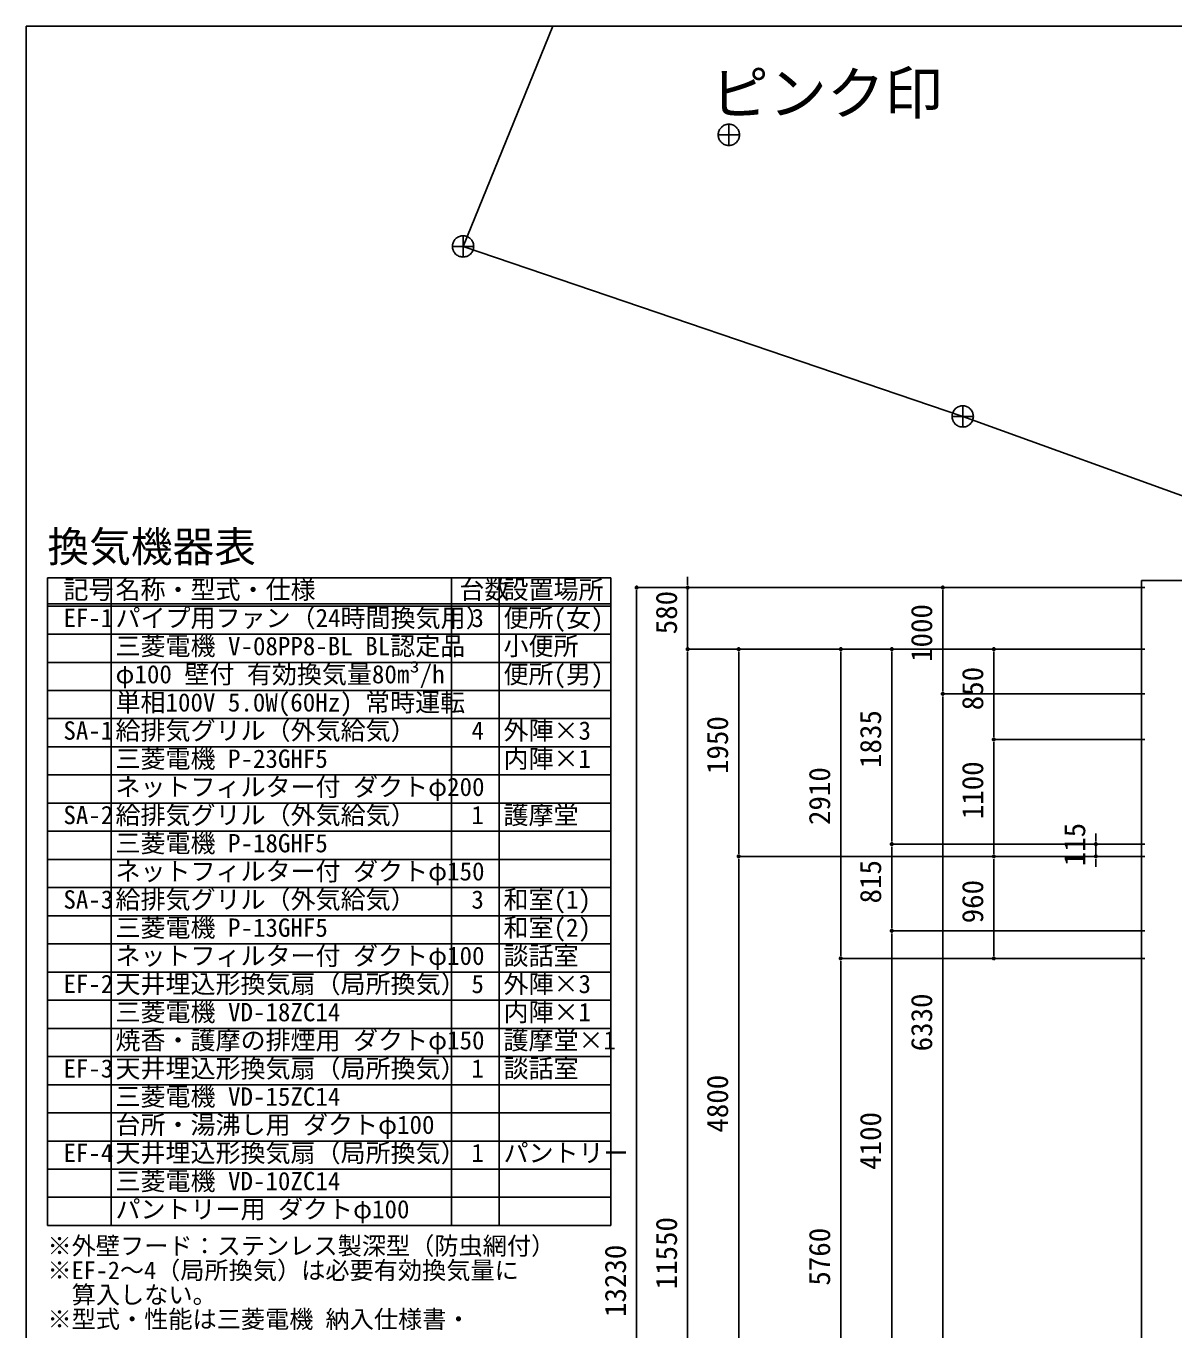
# Model space of a CAD drawing. Header units: millimetres. Extents: x -21029 to 20283, y -14043 to 14043.
# Drawn here: x -20201 to -9395, y 1763 to 14043 of the extents above; entities that cross this region are included whole.
import ezdxf

# ---------------------------------------------------------------- set-up
doc = ezdxf.new("R2010")
doc.units = ezdxf.units.MM
for name, color, linetype in [('0-9', 7, 'Continuous'), ('1-1', 7, 'Continuous'), ('1-6', 7, 'Continuous'), ('1-7', 7, 'Continuous'), ('1-A', 7, 'Continuous'), ('1-D', 7, 'Continuous'), ('2-6', 7, 'Continuous')]:
    doc.layers.add(name, color=color, linetype=linetype)
doc.styles.add('JP', font='msgothic.ttc')

msp = doc.modelspace()

# ---------------------------------------------------------------- linework, layer by layer
at = {"layer": '0-9', "color": 7}
for p, q in [((-14458, 8771), (-14458, 8746)), ((-14458, 8734), (-14458, 8709)), ((-13978, 8784), (-13978, 8809)), ((-13978, 8746), (-13978, 8771)), ((-11578, 8771), (-11578, 8746)), ((-11578, 8734), (-11578, 8709)), ((-13978, 8191), (-13978, 8166)), ((-13978, 8191), (-13978, 8166)), ((-13978, 8154), (-13978, 8129)), ((-13978, 8154), (-13978, 8129)), ((-13498, 8191), (-13498, 8166)), ((-13498, 8154), (-13498, 8129)), ((-12538, 8191), (-12538, 8166)), ((-12538, 8154), (-12538, 8129)), ((-12058, 8191), (-12058, 8166)), ((-12058, 8154), (-12058, 8129)), ((-11098, 8191), (-11098, 8166)), ((-11098, 8154), (-11098, 8129)), ((-11578, 7784), (-11578, 7809)), ((-11578, 7771), (-11578, 7746)), ((-11578, 7746), (-11578, 7771)), ((-11578, 7734), (-11578, 7709)), ((-11098, 7354), (-11098, 7379)), ((-11098, 7341), (-11098, 7316)), ((-11098, 7316), (-11098, 7341)), ((-11098, 7304), (-11098, 7279)), ((-12058, 6369), (-12058, 6394)), ((-10138, 6369), (-10138, 6394)), ((-13498, 6254), (-13498, 6279)), ((-12058, 6331), (-12058, 6356)), ((-12058, 6356), (-12058, 6331)), ((-12058, 6319), (-12058, 6294)), ((-11098, 6254), (-11098, 6279)), ((-10138, 6331), (-10138, 6356)), ((-13498, 6241), (-13498, 6216)), ((-13498, 6216), (-13498, 6241)), ((-13498, 6204), (-13498, 6179)), ((-11098, 6241), (-11098, 6216)), ((-11098, 6216), (-11098, 6241)), ((-11098, 6204), (-11098, 6179)), ((-10138, 6241), (-10138, 6216)), ((-10138, 6204), (-10138, 6179)), ((-12058, 5554), (-12058, 5579)), ((-12058, 5541), (-12058, 5516)), ((-12058, 5516), (-12058, 5541)), ((-12058, 5504), (-12058, 5479)), ((-12538, 5294), (-12538, 5319)), ((-12538, 5281), (-12538, 5256)), ((-12538, 5256), (-12538, 5281)), ((-11098, 5294), (-11098, 5319)), ((-11098, 5256), (-11098, 5281)), ((-12538, 5244), (-12538, 5219))]:
    msp.add_line(p, q, dxfattribs=at)
for points in [[(-14458, 8771), (-14459, 8771), (-14460, 8771), (-14461, 8771), (-14462, 8771), (-14463, 8770), (-14464, 8770), (-14465, 8769), (-14466, 8768), (-14467, 8768), (-14468, 8767), (-14468, 8766), (-14469, 8765), (-14469, 8764), (-14470, 8763), (-14470, 8762), (-14470, 8761), (-14470, 8760), (-14471, 8759), (-14470, 8758), (-14470, 8757), (-14470, 8756), (-14470, 8755), (-14469, 8754), (-14469, 8753), (-14468, 8752), (-14468, 8751), (-14467, 8750), (-14466, 8749), (-14465, 8749), (-14464, 8748), (-14463, 8748), (-14462, 8747), (-14461, 8747), (-14460, 8747), (-14459, 8746), (-14458, 8746), (-14457, 8746), (-14456, 8747), (-14455, 8747), (-14454, 8747), (-14453, 8748), (-14452, 8748), (-14451, 8749), (-14450, 8749), (-14449, 8750), (-14448, 8751), (-14448, 8752), (-14447, 8753), (-14447, 8754), (-14446, 8755), (-14446, 8756), (-14446, 8757), (-14446, 8758), (-14446, 8759), (-14446, 8760), (-14446, 8761), (-14446, 8762), (-14446, 8763), (-14447, 8764), (-14447, 8765), (-14448, 8766), (-14448, 8767), (-14449, 8768), (-14450, 8768), (-14451, 8769), (-14452, 8770), (-14453, 8770), (-14454, 8771), (-14455, 8771), (-14456, 8771), (-14457, 8771), (-14458, 8771)], [(-13978, 8746), (-13977, 8746), (-13976, 8747), (-13975, 8747), (-13974, 8747), (-13973, 8748), (-13972, 8748), (-13971, 8749), (-13970, 8749), (-13969, 8750), (-13968, 8751), (-13968, 8752), (-13967, 8753), (-13967, 8754), (-13966, 8755), (-13966, 8756), (-13966, 8757), (-13966, 8758), (-13966, 8759), (-13966, 8760), (-13966, 8761), (-13966, 8762), (-13966, 8763), (-13967, 8764), (-13967, 8765), (-13968, 8766), (-13968, 8767), (-13969, 8768), (-13970, 8768), (-13971, 8769), (-13972, 8770), (-13973, 8770), (-13974, 8771), (-13975, 8771), (-13976, 8771), (-13977, 8771), (-13978, 8771), (-13979, 8771), (-13980, 8771), (-13981, 8771), (-13982, 8771), (-13983, 8770), (-13984, 8770), (-13985, 8769), (-13986, 8768), (-13987, 8768), (-13988, 8767), (-13988, 8766), (-13989, 8765), (-13989, 8764), (-13990, 8763), (-13990, 8762), (-13990, 8761), (-13990, 8760), (-13991, 8759), (-13990, 8758), (-13990, 8757), (-13990, 8756), (-13990, 8755), (-13989, 8754), (-13989, 8753), (-13988, 8752), (-13988, 8751), (-13987, 8750), (-13986, 8749), (-13985, 8749), (-13984, 8748), (-13983, 8748), (-13982, 8747), (-13981, 8747), (-13980, 8747), (-13979, 8746), (-13978, 8746)], [(-11578, 8771), (-11579, 8771), (-11580, 8771), (-11581, 8771), (-11582, 8771), (-11583, 8770), (-11584, 8770), (-11585, 8769), (-11586, 8768), (-11587, 8768), (-11588, 8767), (-11588, 8766), (-11589, 8765), (-11589, 8764), (-11590, 8763), (-11590, 8762), (-11590, 8761), (-11590, 8760), (-11591, 8759), (-11590, 8758), (-11590, 8757), (-11590, 8756), (-11590, 8755), (-11589, 8754), (-11589, 8753), (-11588, 8752), (-11588, 8751), (-11587, 8750), (-11586, 8749), (-11585, 8749), (-11584, 8748), (-11583, 8748), (-11582, 8747), (-11581, 8747), (-11580, 8747), (-11579, 8746), (-11578, 8746), (-11577, 8746), (-11576, 8747), (-11575, 8747), (-11574, 8747), (-11573, 8748), (-11572, 8748), (-11571, 8749), (-11570, 8749), (-11569, 8750), (-11568, 8751), (-11568, 8752), (-11567, 8753), (-11567, 8754), (-11566, 8755), (-11566, 8756), (-11566, 8757), (-11566, 8758), (-11566, 8759), (-11566, 8760), (-11566, 8761), (-11566, 8762), (-11566, 8763), (-11567, 8764), (-11567, 8765), (-11568, 8766), (-11568, 8767), (-11569, 8768), (-11570, 8768), (-11571, 8769), (-11572, 8770), (-11573, 8770), (-11574, 8771), (-11575, 8771), (-11576, 8771), (-11577, 8771), (-11578, 8771)], [(-13978, 8191), (-13979, 8191), (-13980, 8191), (-13981, 8191), (-13982, 8191), (-13983, 8190), (-13984, 8190), (-13985, 8189), (-13986, 8188), (-13987, 8188), (-13988, 8187), (-13988, 8186), (-13989, 8185), (-13989, 8184), (-13990, 8183), (-13990, 8182), (-13990, 8181), (-13990, 8180), (-13991, 8179), (-13990, 8178), (-13990, 8177), (-13990, 8176), (-13990, 8175), (-13989, 8174), (-13989, 8173), (-13988, 8172), (-13988, 8171), (-13987, 8170), (-13986, 8169), (-13985, 8169), (-13984, 8168), (-13983, 8168), (-13982, 8167), (-13981, 8167), (-13980, 8167), (-13979, 8166), (-13978, 8166), (-13977, 8166), (-13976, 8167), (-13975, 8167), (-13974, 8167), (-13973, 8168), (-13972, 8168), (-13971, 8169), (-13970, 8169), (-13969, 8170), (-13968, 8171), (-13968, 8172), (-13967, 8173), (-13967, 8174), (-13966, 8175), (-13966, 8176), (-13966, 8177), (-13966, 8178), (-13966, 8179), (-13966, 8180), (-13966, 8181), (-13966, 8182), (-13966, 8183), (-13967, 8184), (-13967, 8185), (-13968, 8186), (-13968, 8187), (-13969, 8188), (-13970, 8188), (-13971, 8189), (-13972, 8190), (-13973, 8190), (-13974, 8191), (-13975, 8191), (-13976, 8191), (-13977, 8191), (-13978, 8191)], [(-13978, 8191), (-13979, 8191), (-13980, 8191), (-13981, 8191), (-13982, 8191), (-13983, 8190), (-13984, 8190), (-13985, 8189), (-13986, 8188), (-13987, 8188), (-13988, 8187), (-13988, 8186), (-13989, 8185), (-13989, 8184), (-13990, 8183), (-13990, 8182), (-13990, 8181), (-13990, 8180), (-13991, 8179), (-13990, 8178), (-13990, 8177), (-13990, 8176), (-13990, 8175), (-13989, 8174), (-13989, 8173), (-13988, 8172), (-13988, 8171), (-13987, 8170), (-13986, 8169), (-13985, 8169), (-13984, 8168), (-13983, 8168), (-13982, 8167), (-13981, 8167), (-13980, 8167), (-13979, 8166), (-13978, 8166), (-13977, 8166), (-13976, 8167), (-13975, 8167), (-13974, 8167), (-13973, 8168), (-13972, 8168), (-13971, 8169), (-13970, 8169), (-13969, 8170), (-13968, 8171), (-13968, 8172), (-13967, 8173), (-13967, 8174), (-13966, 8175), (-13966, 8176), (-13966, 8177), (-13966, 8178), (-13966, 8179), (-13966, 8180), (-13966, 8181), (-13966, 8182), (-13966, 8183), (-13967, 8184), (-13967, 8185), (-13968, 8186), (-13968, 8187), (-13969, 8188), (-13970, 8188), (-13971, 8189), (-13972, 8190), (-13973, 8190), (-13974, 8191), (-13975, 8191), (-13976, 8191), (-13977, 8191), (-13978, 8191)], [(-13498, 8191), (-13499, 8191), (-13500, 8191), (-13501, 8191), (-13502, 8191), (-13503, 8190), (-13504, 8190), (-13505, 8189), (-13506, 8188), (-13507, 8188), (-13508, 8187), (-13508, 8186), (-13509, 8185), (-13509, 8184), (-13510, 8183), (-13510, 8182), (-13510, 8181), (-13510, 8180), (-13511, 8179), (-13510, 8178), (-13510, 8177), (-13510, 8176), (-13510, 8175), (-13509, 8174), (-13509, 8173), (-13508, 8172), (-13508, 8171), (-13507, 8170), (-13506, 8169), (-13505, 8169), (-13504, 8168), (-13503, 8168), (-13502, 8167), (-13501, 8167), (-13500, 8167), (-13499, 8166), (-13498, 8166), (-13497, 8166), (-13496, 8167), (-13495, 8167), (-13494, 8167), (-13493, 8168), (-13492, 8168), (-13491, 8169), (-13490, 8169), (-13489, 8170), (-13488, 8171), (-13488, 8172), (-13487, 8173), (-13487, 8174), (-13486, 8175), (-13486, 8176), (-13486, 8177), (-13486, 8178), (-13486, 8179), (-13486, 8180), (-13486, 8181), (-13486, 8182), (-13486, 8183), (-13487, 8184), (-13487, 8185), (-13488, 8186), (-13488, 8187), (-13489, 8188), (-13490, 8188), (-13491, 8189), (-13492, 8190), (-13493, 8190), (-13494, 8191), (-13495, 8191), (-13496, 8191), (-13497, 8191), (-13498, 8191)], [(-12538, 8191), (-12539, 8191), (-12540, 8191), (-12541, 8191), (-12542, 8191), (-12543, 8190), (-12544, 8190), (-12545, 8189), (-12546, 8188), (-12547, 8188), (-12548, 8187), (-12548, 8186), (-12549, 8185), (-12549, 8184), (-12550, 8183), (-12550, 8182), (-12550, 8181), (-12550, 8180), (-12551, 8179), (-12550, 8178), (-12550, 8177), (-12550, 8176), (-12550, 8175), (-12549, 8174), (-12549, 8173), (-12548, 8172), (-12548, 8171), (-12547, 8170), (-12546, 8169), (-12545, 8169), (-12544, 8168), (-12543, 8168), (-12542, 8167), (-12541, 8167), (-12540, 8167), (-12539, 8166), (-12538, 8166), (-12537, 8166), (-12536, 8167), (-12535, 8167), (-12534, 8167), (-12533, 8168), (-12532, 8168), (-12531, 8169), (-12530, 8169), (-12529, 8170), (-12528, 8171), (-12528, 8172), (-12527, 8173), (-12527, 8174), (-12526, 8175), (-12526, 8176), (-12526, 8177), (-12526, 8178), (-12526, 8179), (-12526, 8180), (-12526, 8181), (-12526, 8182), (-12526, 8183), (-12527, 8184), (-12527, 8185), (-12528, 8186), (-12528, 8187), (-12529, 8188), (-12530, 8188), (-12531, 8189), (-12532, 8190), (-12533, 8190), (-12534, 8191), (-12535, 8191), (-12536, 8191), (-12537, 8191), (-12538, 8191)], [(-12058, 8191), (-12059, 8191), (-12060, 8191), (-12061, 8191), (-12062, 8191), (-12063, 8190), (-12064, 8190), (-12065, 8189), (-12066, 8188), (-12067, 8188), (-12068, 8187), (-12068, 8186), (-12069, 8185), (-12069, 8184), (-12070, 8183), (-12070, 8182), (-12070, 8181), (-12070, 8180), (-12071, 8179), (-12070, 8178), (-12070, 8177), (-12070, 8176), (-12070, 8175), (-12069, 8174), (-12069, 8173), (-12068, 8172), (-12068, 8171), (-12067, 8170), (-12066, 8169), (-12065, 8169), (-12064, 8168), (-12063, 8168), (-12062, 8167), (-12061, 8167), (-12060, 8167), (-12059, 8166), (-12058, 8166), (-12057, 8166), (-12056, 8167), (-12055, 8167), (-12054, 8167), (-12053, 8168), (-12052, 8168), (-12051, 8169), (-12050, 8169), (-12049, 8170), (-12048, 8171), (-12048, 8172), (-12047, 8173), (-12047, 8174), (-12046, 8175), (-12046, 8176), (-12046, 8177), (-12046, 8178), (-12046, 8179), (-12046, 8180), (-12046, 8181), (-12046, 8182), (-12046, 8183), (-12047, 8184), (-12047, 8185), (-12048, 8186), (-12048, 8187), (-12049, 8188), (-12050, 8188), (-12051, 8189), (-12052, 8190), (-12053, 8190), (-12054, 8191), (-12055, 8191), (-12056, 8191), (-12057, 8191), (-12058, 8191)], [(-11098, 8191), (-11099, 8191), (-11100, 8191), (-11101, 8191), (-11102, 8191), (-11103, 8190), (-11104, 8190), (-11105, 8189), (-11106, 8188), (-11107, 8188), (-11108, 8187), (-11108, 8186), (-11109, 8185), (-11109, 8184), (-11110, 8183), (-11110, 8182), (-11110, 8181), (-11110, 8180), (-11111, 8179), (-11110, 8178), (-11110, 8177), (-11110, 8176), (-11110, 8175), (-11109, 8174), (-11109, 8173), (-11108, 8172), (-11108, 8171), (-11107, 8170), (-11106, 8169), (-11105, 8169), (-11104, 8168), (-11103, 8168), (-11102, 8167), (-11101, 8167), (-11100, 8167), (-11099, 8166), (-11098, 8166), (-11097, 8166), (-11096, 8167), (-11095, 8167), (-11094, 8167), (-11093, 8168), (-11092, 8168), (-11091, 8169), (-11090, 8169), (-11089, 8170), (-11088, 8171), (-11088, 8172), (-11087, 8173), (-11087, 8174), (-11086, 8175), (-11086, 8176), (-11086, 8177), (-11086, 8178), (-11086, 8179), (-11086, 8180), (-11086, 8181), (-11086, 8182), (-11086, 8183), (-11087, 8184), (-11087, 8185), (-11088, 8186), (-11088, 8187), (-11089, 8188), (-11090, 8188), (-11091, 8189), (-11092, 8190), (-11093, 8190), (-11094, 8191), (-11095, 8191), (-11096, 8191), (-11097, 8191), (-11098, 8191)], [(-11578, 7771), (-11579, 7771), (-11580, 7771), (-11581, 7771), (-11582, 7771), (-11583, 7770), (-11584, 7770), (-11585, 7769), (-11586, 7768), (-11587, 7768), (-11588, 7767), (-11588, 7766), (-11589, 7765), (-11589, 7764), (-11590, 7763), (-11590, 7762), (-11590, 7761), (-11590, 7760), (-11591, 7759), (-11590, 7758), (-11590, 7757), (-11590, 7756), (-11590, 7755), (-11589, 7754), (-11589, 7753), (-11588, 7752), (-11588, 7751), (-11587, 7750), (-11586, 7749), (-11585, 7749), (-11584, 7748), (-11583, 7748), (-11582, 7747), (-11581, 7747), (-11580, 7747), (-11579, 7746), (-11578, 7746), (-11577, 7746), (-11576, 7747), (-11575, 7747), (-11574, 7747), (-11573, 7748), (-11572, 7748), (-11571, 7749), (-11570, 7749), (-11569, 7750), (-11568, 7751), (-11568, 7752), (-11567, 7753), (-11567, 7754), (-11566, 7755), (-11566, 7756), (-11566, 7757), (-11566, 7758), (-11566, 7759), (-11566, 7760), (-11566, 7761), (-11566, 7762), (-11566, 7763), (-11567, 7764), (-11567, 7765), (-11568, 7766), (-11568, 7767), (-11569, 7768), (-11570, 7768), (-11571, 7769), (-11572, 7770), (-11573, 7770), (-11574, 7771), (-11575, 7771), (-11576, 7771), (-11577, 7771), (-11578, 7771)], [(-11578, 7746), (-11577, 7746), (-11576, 7747), (-11575, 7747), (-11574, 7747), (-11573, 7748), (-11572, 7748), (-11571, 7749), (-11570, 7749), (-11569, 7750), (-11568, 7751), (-11568, 7752), (-11567, 7753), (-11567, 7754), (-11566, 7755), (-11566, 7756), (-11566, 7757), (-11566, 7758), (-11566, 7759), (-11566, 7760), (-11566, 7761), (-11566, 7762), (-11566, 7763), (-11567, 7764), (-11567, 7765), (-11568, 7766), (-11568, 7767), (-11569, 7768), (-11570, 7768), (-11571, 7769), (-11572, 7770), (-11573, 7770), (-11574, 7771), (-11575, 7771), (-11576, 7771), (-11577, 7771), (-11578, 7771), (-11579, 7771), (-11580, 7771), (-11581, 7771), (-11582, 7771), (-11583, 7770), (-11584, 7770), (-11585, 7769), (-11586, 7768), (-11587, 7768), (-11588, 7767), (-11588, 7766), (-11589, 7765), (-11589, 7764), (-11590, 7763), (-11590, 7762), (-11590, 7761), (-11590, 7760), (-11591, 7759), (-11590, 7758), (-11590, 7757), (-11590, 7756), (-11590, 7755), (-11589, 7754), (-11589, 7753), (-11588, 7752), (-11588, 7751), (-11587, 7750), (-11586, 7749), (-11585, 7749), (-11584, 7748), (-11583, 7748), (-11582, 7747), (-11581, 7747), (-11580, 7747), (-11579, 7746), (-11578, 7746)], [(-11098, 7341), (-11099, 7341), (-11100, 7341), (-11101, 7341), (-11102, 7341), (-11103, 7340), (-11104, 7340), (-11105, 7339), (-11106, 7338), (-11107, 7338), (-11108, 7337), (-11108, 7336), (-11109, 7335), (-11109, 7334), (-11110, 7333), (-11110, 7332), (-11110, 7331), (-11110, 7330), (-11111, 7329), (-11110, 7328), (-11110, 7327), (-11110, 7326), (-11110, 7325), (-11109, 7324), (-11109, 7323), (-11108, 7322), (-11108, 7321), (-11107, 7320), (-11106, 7319), (-11105, 7319), (-11104, 7318), (-11103, 7318), (-11102, 7317), (-11101, 7317), (-11100, 7317), (-11099, 7316), (-11098, 7316), (-11097, 7316), (-11096, 7317), (-11095, 7317), (-11094, 7317), (-11093, 7318), (-11092, 7318), (-11091, 7319), (-11090, 7319), (-11089, 7320), (-11088, 7321), (-11088, 7322), (-11087, 7323), (-11087, 7324), (-11086, 7325), (-11086, 7326), (-11086, 7327), (-11086, 7328), (-11086, 7329), (-11086, 7330), (-11086, 7331), (-11086, 7332), (-11086, 7333), (-11087, 7334), (-11087, 7335), (-11088, 7336), (-11088, 7337), (-11089, 7338), (-11090, 7338), (-11091, 7339), (-11092, 7340), (-11093, 7340), (-11094, 7341), (-11095, 7341), (-11096, 7341), (-11097, 7341), (-11098, 7341)], [(-11098, 7316), (-11097, 7316), (-11096, 7317), (-11095, 7317), (-11094, 7317), (-11093, 7318), (-11092, 7318), (-11091, 7319), (-11090, 7319), (-11089, 7320), (-11088, 7321), (-11088, 7322), (-11087, 7323), (-11087, 7324), (-11086, 7325), (-11086, 7326), (-11086, 7327), (-11086, 7328), (-11086, 7329), (-11086, 7330), (-11086, 7331), (-11086, 7332), (-11086, 7333), (-11087, 7334), (-11087, 7335), (-11088, 7336), (-11088, 7337), (-11089, 7338), (-11090, 7338), (-11091, 7339), (-11092, 7340), (-11093, 7340), (-11094, 7341), (-11095, 7341), (-11096, 7341), (-11097, 7341), (-11098, 7341), (-11099, 7341), (-11100, 7341), (-11101, 7341), (-11102, 7341), (-11103, 7340), (-11104, 7340), (-11105, 7339), (-11106, 7338), (-11107, 7338), (-11108, 7337), (-11108, 7336), (-11109, 7335), (-11109, 7334), (-11110, 7333), (-11110, 7332), (-11110, 7331), (-11110, 7330), (-11111, 7329), (-11110, 7328), (-11110, 7327), (-11110, 7326), (-11110, 7325), (-11109, 7324), (-11109, 7323), (-11108, 7322), (-11108, 7321), (-11107, 7320), (-11106, 7319), (-11105, 7319), (-11104, 7318), (-11103, 7318), (-11102, 7317), (-11101, 7317), (-11100, 7317), (-11099, 7316), (-11098, 7316)], [(-12058, 6331), (-12057, 6331), (-12056, 6332), (-12055, 6332), (-12054, 6332), (-12053, 6333), (-12052, 6333), (-12051, 6334), (-12050, 6334), (-12049, 6335), (-12048, 6336), (-12048, 6337), (-12047, 6338), (-12047, 6339), (-12046, 6340), (-12046, 6341), (-12046, 6342), (-12046, 6343), (-12046, 6344), (-12046, 6345), (-12046, 6346), (-12046, 6347), (-12046, 6348), (-12047, 6349), (-12047, 6350), (-12048, 6351), (-12048, 6352), (-12049, 6353), (-12050, 6353), (-12051, 6354), (-12052, 6355), (-12053, 6355), (-12054, 6356), (-12055, 6356), (-12056, 6356), (-12057, 6356), (-12058, 6356), (-12059, 6356), (-12060, 6356), (-12061, 6356), (-12062, 6356), (-12063, 6355), (-12064, 6355), (-12065, 6354), (-12066, 6353), (-12067, 6353), (-12068, 6352), (-12068, 6351), (-12069, 6350), (-12069, 6349), (-12070, 6348), (-12070, 6347), (-12070, 6346), (-12070, 6345), (-12071, 6344), (-12070, 6343), (-12070, 6342), (-12070, 6341), (-12070, 6340), (-12069, 6339), (-12069, 6338), (-12068, 6337), (-12068, 6336), (-12067, 6335), (-12066, 6334), (-12065, 6334), (-12064, 6333), (-12063, 6333), (-12062, 6332), (-12061, 6332), (-12060, 6332), (-12059, 6331), (-12058, 6331)], [(-12058, 6356), (-12059, 6356), (-12060, 6356), (-12061, 6356), (-12062, 6356), (-12063, 6355), (-12064, 6355), (-12065, 6354), (-12066, 6353), (-12067, 6353), (-12068, 6352), (-12068, 6351), (-12069, 6350), (-12069, 6349), (-12070, 6348), (-12070, 6347), (-12070, 6346), (-12070, 6345), (-12071, 6344), (-12070, 6343), (-12070, 6342), (-12070, 6341), (-12070, 6340), (-12069, 6339), (-12069, 6338), (-12068, 6337), (-12068, 6336), (-12067, 6335), (-12066, 6334), (-12065, 6334), (-12064, 6333), (-12063, 6333), (-12062, 6332), (-12061, 6332), (-12060, 6332), (-12059, 6331), (-12058, 6331), (-12057, 6331), (-12056, 6332), (-12055, 6332), (-12054, 6332), (-12053, 6333), (-12052, 6333), (-12051, 6334), (-12050, 6334), (-12049, 6335), (-12048, 6336), (-12048, 6337), (-12047, 6338), (-12047, 6339), (-12046, 6340), (-12046, 6341), (-12046, 6342), (-12046, 6343), (-12046, 6344), (-12046, 6345), (-12046, 6346), (-12046, 6347), (-12046, 6348), (-12047, 6349), (-12047, 6350), (-12048, 6351), (-12048, 6352), (-12049, 6353), (-12050, 6353), (-12051, 6354), (-12052, 6355), (-12053, 6355), (-12054, 6356), (-12055, 6356), (-12056, 6356), (-12057, 6356), (-12058, 6356)], [(-10138, 6331), (-10137, 6331), (-10136, 6332), (-10135, 6332), (-10134, 6332), (-10133, 6333), (-10132, 6333), (-10131, 6334), (-10130, 6334), (-10129, 6335), (-10128, 6336), (-10128, 6337), (-10127, 6338), (-10127, 6339), (-10126, 6340), (-10126, 6341), (-10126, 6342), (-10126, 6343), (-10126, 6344), (-10126, 6345), (-10126, 6346), (-10126, 6347), (-10126, 6348), (-10127, 6349), (-10127, 6350), (-10128, 6351), (-10128, 6352), (-10129, 6353), (-10130, 6353), (-10131, 6354), (-10132, 6355), (-10133, 6355), (-10134, 6356), (-10135, 6356), (-10136, 6356), (-10137, 6356), (-10138, 6356), (-10139, 6356), (-10140, 6356), (-10141, 6356), (-10142, 6356), (-10143, 6355), (-10144, 6355), (-10145, 6354), (-10146, 6353), (-10147, 6353), (-10148, 6352), (-10148, 6351), (-10149, 6350), (-10149, 6349), (-10150, 6348), (-10150, 6347), (-10150, 6346), (-10150, 6345), (-10151, 6344), (-10150, 6343), (-10150, 6342), (-10150, 6341), (-10150, 6340), (-10149, 6339), (-10149, 6338), (-10148, 6337), (-10148, 6336), (-10147, 6335), (-10146, 6334), (-10145, 6334), (-10144, 6333), (-10143, 6333), (-10142, 6332), (-10141, 6332), (-10140, 6332), (-10139, 6331), (-10138, 6331)], [(-13498, 6241), (-13499, 6241), (-13500, 6241), (-13501, 6241), (-13502, 6241), (-13503, 6240), (-13504, 6240), (-13505, 6239), (-13506, 6238), (-13507, 6238), (-13508, 6237), (-13508, 6236), (-13509, 6235), (-13509, 6234), (-13510, 6233), (-13510, 6232), (-13510, 6231), (-13510, 6230), (-13511, 6229), (-13510, 6228), (-13510, 6227), (-13510, 6226), (-13510, 6225), (-13509, 6224), (-13509, 6223), (-13508, 6222), (-13508, 6221), (-13507, 6220), (-13506, 6219), (-13505, 6219), (-13504, 6218), (-13503, 6218), (-13502, 6217), (-13501, 6217), (-13500, 6217), (-13499, 6216), (-13498, 6216), (-13497, 6216), (-13496, 6217), (-13495, 6217), (-13494, 6217), (-13493, 6218), (-13492, 6218), (-13491, 6219), (-13490, 6219), (-13489, 6220), (-13488, 6221), (-13488, 6222), (-13487, 6223), (-13487, 6224), (-13486, 6225), (-13486, 6226), (-13486, 6227), (-13486, 6228), (-13486, 6229), (-13486, 6230), (-13486, 6231), (-13486, 6232), (-13486, 6233), (-13487, 6234), (-13487, 6235), (-13488, 6236), (-13488, 6237), (-13489, 6238), (-13490, 6238), (-13491, 6239), (-13492, 6240), (-13493, 6240), (-13494, 6241), (-13495, 6241), (-13496, 6241), (-13497, 6241), (-13498, 6241)], [(-13498, 6216), (-13497, 6216), (-13496, 6217), (-13495, 6217), (-13494, 6217), (-13493, 6218), (-13492, 6218), (-13491, 6219), (-13490, 6219), (-13489, 6220), (-13488, 6221), (-13488, 6222), (-13487, 6223), (-13487, 6224), (-13486, 6225), (-13486, 6226), (-13486, 6227), (-13486, 6228), (-13486, 6229), (-13486, 6230), (-13486, 6231), (-13486, 6232), (-13486, 6233), (-13487, 6234), (-13487, 6235), (-13488, 6236), (-13488, 6237), (-13489, 6238), (-13490, 6238), (-13491, 6239), (-13492, 6240), (-13493, 6240), (-13494, 6241), (-13495, 6241), (-13496, 6241), (-13497, 6241), (-13498, 6241), (-13499, 6241), (-13500, 6241), (-13501, 6241), (-13502, 6241), (-13503, 6240), (-13504, 6240), (-13505, 6239), (-13506, 6238), (-13507, 6238), (-13508, 6237), (-13508, 6236), (-13509, 6235), (-13509, 6234), (-13510, 6233), (-13510, 6232), (-13510, 6231), (-13510, 6230), (-13511, 6229), (-13510, 6228), (-13510, 6227), (-13510, 6226), (-13510, 6225), (-13509, 6224), (-13509, 6223), (-13508, 6222), (-13508, 6221), (-13507, 6220), (-13506, 6219), (-13505, 6219), (-13504, 6218), (-13503, 6218), (-13502, 6217), (-13501, 6217), (-13500, 6217), (-13499, 6216), (-13498, 6216)], [(-11098, 6241), (-11099, 6241), (-11100, 6241), (-11101, 6241), (-11102, 6241), (-11103, 6240), (-11104, 6240), (-11105, 6239), (-11106, 6238), (-11107, 6238), (-11108, 6237), (-11108, 6236), (-11109, 6235), (-11109, 6234), (-11110, 6233), (-11110, 6232), (-11110, 6231), (-11110, 6230), (-11111, 6229), (-11110, 6228), (-11110, 6227), (-11110, 6226), (-11110, 6225), (-11109, 6224), (-11109, 6223), (-11108, 6222), (-11108, 6221), (-11107, 6220), (-11106, 6219), (-11105, 6219), (-11104, 6218), (-11103, 6218), (-11102, 6217), (-11101, 6217), (-11100, 6217), (-11099, 6216), (-11098, 6216), (-11097, 6216), (-11096, 6217), (-11095, 6217), (-11094, 6217), (-11093, 6218), (-11092, 6218), (-11091, 6219), (-11090, 6219), (-11089, 6220), (-11088, 6221), (-11088, 6222), (-11087, 6223), (-11087, 6224), (-11086, 6225), (-11086, 6226), (-11086, 6227), (-11086, 6228), (-11086, 6229), (-11086, 6230), (-11086, 6231), (-11086, 6232), (-11086, 6233), (-11087, 6234), (-11087, 6235), (-11088, 6236), (-11088, 6237), (-11089, 6238), (-11090, 6238), (-11091, 6239), (-11092, 6240), (-11093, 6240), (-11094, 6241), (-11095, 6241), (-11096, 6241), (-11097, 6241), (-11098, 6241)], [(-11098, 6216), (-11097, 6216), (-11096, 6217), (-11095, 6217), (-11094, 6217), (-11093, 6218), (-11092, 6218), (-11091, 6219), (-11090, 6219), (-11089, 6220), (-11088, 6221), (-11088, 6222), (-11087, 6223), (-11087, 6224), (-11086, 6225), (-11086, 6226), (-11086, 6227), (-11086, 6228), (-11086, 6229), (-11086, 6230), (-11086, 6231), (-11086, 6232), (-11086, 6233), (-11087, 6234), (-11087, 6235), (-11088, 6236), (-11088, 6237), (-11089, 6238), (-11090, 6238), (-11091, 6239), (-11092, 6240), (-11093, 6240), (-11094, 6241), (-11095, 6241), (-11096, 6241), (-11097, 6241), (-11098, 6241), (-11099, 6241), (-11100, 6241), (-11101, 6241), (-11102, 6241), (-11103, 6240), (-11104, 6240), (-11105, 6239), (-11106, 6238), (-11107, 6238), (-11108, 6237), (-11108, 6236), (-11109, 6235), (-11109, 6234), (-11110, 6233), (-11110, 6232), (-11110, 6231), (-11110, 6230), (-11111, 6229), (-11110, 6228), (-11110, 6227), (-11110, 6226), (-11110, 6225), (-11109, 6224), (-11109, 6223), (-11108, 6222), (-11108, 6221), (-11107, 6220), (-11106, 6219), (-11105, 6219), (-11104, 6218), (-11103, 6218), (-11102, 6217), (-11101, 6217), (-11100, 6217), (-11099, 6216), (-11098, 6216)], [(-10138, 6241), (-10139, 6241), (-10140, 6241), (-10141, 6241), (-10142, 6241), (-10143, 6240), (-10144, 6240), (-10145, 6239), (-10146, 6238), (-10147, 6238), (-10148, 6237), (-10148, 6236), (-10149, 6235), (-10149, 6234), (-10150, 6233), (-10150, 6232), (-10150, 6231), (-10150, 6230), (-10151, 6229), (-10150, 6228), (-10150, 6227), (-10150, 6226), (-10150, 6225), (-10149, 6224), (-10149, 6223), (-10148, 6222), (-10148, 6221), (-10147, 6220), (-10146, 6219), (-10145, 6219), (-10144, 6218), (-10143, 6218), (-10142, 6217), (-10141, 6217), (-10140, 6217), (-10139, 6216), (-10138, 6216), (-10137, 6216), (-10136, 6217), (-10135, 6217), (-10134, 6217), (-10133, 6218), (-10132, 6218), (-10131, 6219), (-10130, 6219), (-10129, 6220), (-10128, 6221), (-10128, 6222), (-10127, 6223), (-10127, 6224), (-10126, 6225), (-10126, 6226), (-10126, 6227), (-10126, 6228), (-10126, 6229), (-10126, 6230), (-10126, 6231), (-10126, 6232), (-10126, 6233), (-10127, 6234), (-10127, 6235), (-10128, 6236), (-10128, 6237), (-10129, 6238), (-10130, 6238), (-10131, 6239), (-10132, 6240), (-10133, 6240), (-10134, 6241), (-10135, 6241), (-10136, 6241), (-10137, 6241), (-10138, 6241)], [(-12058, 5541), (-12059, 5541), (-12060, 5541), (-12061, 5541), (-12062, 5541), (-12063, 5540), (-12064, 5540), (-12065, 5539), (-12066, 5538), (-12067, 5538), (-12068, 5537), (-12068, 5536), (-12069, 5535), (-12069, 5534), (-12070, 5533), (-12070, 5532), (-12070, 5531), (-12070, 5530), (-12071, 5529), (-12070, 5528), (-12070, 5527), (-12070, 5526), (-12070, 5525), (-12069, 5524), (-12069, 5523), (-12068, 5522), (-12068, 5521), (-12067, 5520), (-12066, 5519), (-12065, 5519), (-12064, 5518), (-12063, 5518), (-12062, 5517), (-12061, 5517), (-12060, 5517), (-12059, 5516), (-12058, 5516), (-12057, 5516), (-12056, 5517), (-12055, 5517), (-12054, 5517), (-12053, 5518), (-12052, 5518), (-12051, 5519), (-12050, 5519), (-12049, 5520), (-12048, 5521), (-12048, 5522), (-12047, 5523), (-12047, 5524), (-12046, 5525), (-12046, 5526), (-12046, 5527), (-12046, 5528), (-12046, 5529), (-12046, 5530), (-12046, 5531), (-12046, 5532), (-12046, 5533), (-12047, 5534), (-12047, 5535), (-12048, 5536), (-12048, 5537), (-12049, 5538), (-12050, 5538), (-12051, 5539), (-12052, 5540), (-12053, 5540), (-12054, 5541), (-12055, 5541), (-12056, 5541), (-12057, 5541), (-12058, 5541)], [(-12058, 5516), (-12057, 5516), (-12056, 5517), (-12055, 5517), (-12054, 5517), (-12053, 5518), (-12052, 5518), (-12051, 5519), (-12050, 5519), (-12049, 5520), (-12048, 5521), (-12048, 5522), (-12047, 5523), (-12047, 5524), (-12046, 5525), (-12046, 5526), (-12046, 5527), (-12046, 5528), (-12046, 5529), (-12046, 5530), (-12046, 5531), (-12046, 5532), (-12046, 5533), (-12047, 5534), (-12047, 5535), (-12048, 5536), (-12048, 5537), (-12049, 5538), (-12050, 5538), (-12051, 5539), (-12052, 5540), (-12053, 5540), (-12054, 5541), (-12055, 5541), (-12056, 5541), (-12057, 5541), (-12058, 5541), (-12059, 5541), (-12060, 5541), (-12061, 5541), (-12062, 5541), (-12063, 5540), (-12064, 5540), (-12065, 5539), (-12066, 5538), (-12067, 5538), (-12068, 5537), (-12068, 5536), (-12069, 5535), (-12069, 5534), (-12070, 5533), (-12070, 5532), (-12070, 5531), (-12070, 5530), (-12071, 5529), (-12070, 5528), (-12070, 5527), (-12070, 5526), (-12070, 5525), (-12069, 5524), (-12069, 5523), (-12068, 5522), (-12068, 5521), (-12067, 5520), (-12066, 5519), (-12065, 5519), (-12064, 5518), (-12063, 5518), (-12062, 5517), (-12061, 5517), (-12060, 5517), (-12059, 5516), (-12058, 5516)], [(-12538, 5281), (-12539, 5281), (-12540, 5281), (-12541, 5281), (-12542, 5281), (-12543, 5280), (-12544, 5280), (-12545, 5279), (-12546, 5278), (-12547, 5278), (-12548, 5277), (-12548, 5276), (-12549, 5275), (-12549, 5274), (-12550, 5273), (-12550, 5272), (-12550, 5271), (-12550, 5270), (-12551, 5269), (-12550, 5268), (-12550, 5267), (-12550, 5266), (-12550, 5265), (-12549, 5264), (-12549, 5263), (-12548, 5262), (-12548, 5261), (-12547, 5260), (-12546, 5259), (-12545, 5259), (-12544, 5258), (-12543, 5258), (-12542, 5257), (-12541, 5257), (-12540, 5257), (-12539, 5256), (-12538, 5256), (-12537, 5256), (-12536, 5257), (-12535, 5257), (-12534, 5257), (-12533, 5258), (-12532, 5258), (-12531, 5259), (-12530, 5259), (-12529, 5260), (-12528, 5261), (-12528, 5262), (-12527, 5263), (-12527, 5264), (-12526, 5265), (-12526, 5266), (-12526, 5267), (-12526, 5268), (-12526, 5269), (-12526, 5270), (-12526, 5271), (-12526, 5272), (-12526, 5273), (-12527, 5274), (-12527, 5275), (-12528, 5276), (-12528, 5277), (-12529, 5278), (-12530, 5278), (-12531, 5279), (-12532, 5280), (-12533, 5280), (-12534, 5281), (-12535, 5281), (-12536, 5281), (-12537, 5281), (-12538, 5281)], [(-12538, 5256), (-12537, 5256), (-12536, 5257), (-12535, 5257), (-12534, 5257), (-12533, 5258), (-12532, 5258), (-12531, 5259), (-12530, 5259), (-12529, 5260), (-12528, 5261), (-12528, 5262), (-12527, 5263), (-12527, 5264), (-12526, 5265), (-12526, 5266), (-12526, 5267), (-12526, 5268), (-12526, 5269), (-12526, 5270), (-12526, 5271), (-12526, 5272), (-12526, 5273), (-12527, 5274), (-12527, 5275), (-12528, 5276), (-12528, 5277), (-12529, 5278), (-12530, 5278), (-12531, 5279), (-12532, 5280), (-12533, 5280), (-12534, 5281), (-12535, 5281), (-12536, 5281), (-12537, 5281), (-12538, 5281), (-12539, 5281), (-12540, 5281), (-12541, 5281), (-12542, 5281), (-12543, 5280), (-12544, 5280), (-12545, 5279), (-12546, 5278), (-12547, 5278), (-12548, 5277), (-12548, 5276), (-12549, 5275), (-12549, 5274), (-12550, 5273), (-12550, 5272), (-12550, 5271), (-12550, 5270), (-12551, 5269), (-12550, 5268), (-12550, 5267), (-12550, 5266), (-12550, 5265), (-12549, 5264), (-12549, 5263), (-12548, 5262), (-12548, 5261), (-12547, 5260), (-12546, 5259), (-12545, 5259), (-12544, 5258), (-12543, 5258), (-12542, 5257), (-12541, 5257), (-12540, 5257), (-12539, 5256), (-12538, 5256)], [(-11098, 5256), (-11097, 5256), (-11096, 5257), (-11095, 5257), (-11094, 5257), (-11093, 5258), (-11092, 5258), (-11091, 5259), (-11090, 5259), (-11089, 5260), (-11088, 5261), (-11088, 5262), (-11087, 5263), (-11087, 5264), (-11086, 5265), (-11086, 5266), (-11086, 5267), (-11086, 5268), (-11086, 5269), (-11086, 5270), (-11086, 5271), (-11086, 5272), (-11086, 5273), (-11087, 5274), (-11087, 5275), (-11088, 5276), (-11088, 5277), (-11089, 5278), (-11090, 5278), (-11091, 5279), (-11092, 5280), (-11093, 5280), (-11094, 5281), (-11095, 5281), (-11096, 5281), (-11097, 5281), (-11098, 5281), (-11099, 5281), (-11100, 5281), (-11101, 5281), (-11102, 5281), (-11103, 5280), (-11104, 5280), (-11105, 5279), (-11106, 5278), (-11107, 5278), (-11108, 5277), (-11108, 5276), (-11109, 5275), (-11109, 5274), (-11110, 5273), (-11110, 5272), (-11110, 5271), (-11110, 5270), (-11111, 5269), (-11110, 5268), (-11110, 5267), (-11110, 5266), (-11110, 5265), (-11109, 5264), (-11109, 5263), (-11108, 5262), (-11108, 5261), (-11107, 5260), (-11106, 5259), (-11105, 5259), (-11104, 5258), (-11103, 5258), (-11102, 5257), (-11101, 5257), (-11100, 5257), (-11099, 5256), (-11098, 5256)]]:
    msp.add_lwpolyline(points, dxfattribs=at)
at = {"layer": '1-1', "color": 7}
for p, q in [((-13978, 8809), (-13978, 8859)), ((-9678, 8759), (-14458, 8759)), ((-9678, 8759), (-13978, 8759)), ((-13978, 8179), (-13978, 8759)), ((-9678, 8759), (-11578, 8759)), ((-14458, -4421), (-14458, 8709)), ((-11578, 7809), (-11578, 8709)), ((-9678, 8179), (-13978, 8179)), ((-9678, 8179), (-13978, 8179)), ((-13978, -3321), (-13978, 8129)), ((-13978, 8129), (-13978, 8079)), ((-9678, 8179), (-13498, 8179)), ((-13498, 6279), (-13498, 8129)), ((-9678, 8179), (-12538, 8179)), ((-12538, 5319), (-12538, 8129)), ((-9678, 8179), (-12058, 8179)), ((-12058, 6394), (-12058, 8129)), ((-9678, 8179), (-11098, 8179)), ((-11098, 7379), (-11098, 8129)), ((-9678, 7759), (-11578, 7759)), ((-9678, 7759), (-11578, 7759)), ((-11578, 1479), (-11578, 7709)), ((-9678, 7329), (-11098, 7329)), ((-9678, 7329), (-11098, 7329)), ((-11098, 6279), (-11098, 7279)), ((-10138, 6394), (-10138, 6444)), ((-9678, 6344), (-12058, 6344)), ((-9678, 6344), (-12058, 6344)), ((-12058, 5579), (-12058, 6294)), ((-9678, 6344), (-10138, 6344)), ((-10138, 6229), (-10138, 6344)), ((-9678, 6229), (-13498, 6229)), ((-9678, 6229), (-13498, 6229)), ((-13498, 1479), (-13498, 6179)), ((-9678, 6229), (-11098, 6229)), ((-9678, 6229), (-11098, 6229)), ((-11098, 5319), (-11098, 6179)), ((-9678, 6229), (-10138, 6229)), ((-10138, 6179), (-10138, 6129)), ((-9678, 5529), (-12058, 5529)), ((-9678, 5529), (-12058, 5529)), ((-12058, 1479), (-12058, 5479)), ((-9678, 5269), (-12538, 5269)), ((-9678, 5269), (-12538, 5269)), ((-12538, -441), (-12538, 5219)), ((-9678, 5269), (-11098, 5269))]:
    msp.add_line(p, q, dxfattribs=at)
at = {"layer": '1-6', "color": 1}
for p, q in [((-20201, 14043), (-20201, -14043)), ((20201, 14043), (-20201, 14043))]:
    msp.add_line(p, q, dxfattribs=at)
at = {"layer": '1-7', "color": 1}
for p, q in [((-13690, 13019), (-13490, 13019)), ((-13590, 13119), (-13590, 12919))]:
    msp.add_line(p, q, dxfattribs=at)
msp.add_lwpolyline([(-13490, 13019), (-13491, 13028), (-13492, 13037), (-13494, 13045), (-13496, 13053), (-13500, 13061), (-13504, 13069), (-13509, 13077), (-13514, 13083), (-13520, 13090), (-13526, 13096), (-13533, 13101), (-13540, 13106), (-13548, 13110), (-13556, 13113), (-13565, 13116), (-13573, 13118), (-13582, 13119), (-13590, 13119), (-13599, 13119), (-13608, 13118), (-13616, 13116), (-13625, 13113), (-13633, 13110), (-13640, 13106), (-13648, 13101), (-13655, 13096), (-13661, 13090), (-13667, 13083), (-13672, 13077), (-13677, 13069), (-13681, 13061), (-13684, 13053), (-13687, 13045), (-13689, 13037), (-13690, 13028), (-13690, 13019), (-13690, 13010), (-13689, 13002), (-13687, 12993), (-13684, 12985), (-13681, 12977), (-13677, 12969), (-13672, 12962), (-13667, 12955), (-13661, 12948), (-13655, 12943), (-13648, 12937), (-13640, 12933), (-13633, 12929), (-13625, 12925), (-13616, 12923), (-13608, 12921), (-13599, 12920), (-13590, 12919), (-13582, 12920), (-13573, 12921), (-13565, 12923), (-13556, 12925), (-13548, 12929), (-13540, 12933), (-13533, 12937), (-13526, 12943), (-13520, 12948), (-13514, 12955), (-13509, 12962), (-13504, 12969), (-13500, 12977), (-13496, 12985), (-13494, 12993), (-13492, 13002), (-13491, 13010), (-13490, 13019)], dxfattribs=at)
at = {"layer": '1-A', "color": 7}
for p, q in [((-16090, 11969), (-15247, 14043)), ((-16090, 12069), (-16090, 11869)), ((-16190, 11969), (-15990, 11969)), ((-16090, 11969), (-11390, 10369)), ((-11390, 10469), (-11390, 10269)), ((-11490, 10369), (-11290, 10369)), ((-11390, 10369), (-9040, 9519))]:
    msp.add_line(p, q, dxfattribs=at)
for points in [[(-15990, 11969), (-15991, 11978), (-15992, 11987), (-15994, 11995), (-15996, 12003), (-16000, 12011), (-16004, 12019), (-16009, 12027), (-16014, 12033), (-16020, 12040), (-16026, 12046), (-16033, 12051), (-16040, 12056), (-16048, 12060), (-16056, 12063), (-16065, 12066), (-16073, 12068), (-16082, 12069), (-16090, 12069), (-16099, 12069), (-16108, 12068), (-16116, 12066), (-16125, 12063), (-16133, 12060), (-16140, 12056), (-16148, 12051), (-16155, 12046), (-16161, 12040), (-16167, 12033), (-16172, 12027), (-16177, 12019), (-16181, 12011), (-16184, 12003), (-16187, 11995), (-16189, 11987), (-16190, 11978), (-16190, 11969), (-16190, 11960), (-16189, 11952), (-16187, 11943), (-16184, 11935), (-16181, 11927), (-16177, 11919), (-16172, 11912), (-16167, 11905), (-16161, 11898), (-16155, 11893), (-16148, 11887), (-16140, 11883), (-16133, 11879), (-16125, 11875), (-16116, 11873), (-16108, 11871), (-16099, 11870), (-16090, 11869), (-16082, 11870), (-16073, 11871), (-16065, 11873), (-16056, 11875), (-16048, 11879), (-16040, 11883), (-16033, 11887), (-16026, 11893), (-16020, 11898), (-16014, 11905), (-16009, 11912), (-16004, 11919), (-16000, 11927), (-15996, 11935), (-15994, 11943), (-15992, 11952), (-15991, 11960), (-15990, 11969)], [(-11290, 10369), (-11291, 10378), (-11292, 10387), (-11294, 10395), (-11296, 10403), (-11300, 10411), (-11304, 10419), (-11309, 10427), (-11314, 10433), (-11320, 10440), (-11326, 10446), (-11333, 10451), (-11340, 10456), (-11348, 10460), (-11356, 10463), (-11365, 10466), (-11373, 10468), (-11382, 10469), (-11390, 10469), (-11399, 10469), (-11408, 10468), (-11416, 10466), (-11425, 10463), (-11433, 10460), (-11440, 10456), (-11448, 10451), (-11455, 10446), (-11461, 10440), (-11467, 10433), (-11472, 10427), (-11477, 10419), (-11481, 10411), (-11484, 10403), (-11487, 10395), (-11489, 10387), (-11490, 10378), (-11490, 10369), (-11490, 10360), (-11489, 10352), (-11487, 10343), (-11484, 10335), (-11481, 10327), (-11477, 10319), (-11472, 10312), (-11467, 10305), (-11461, 10298), (-11455, 10293), (-11448, 10287), (-11440, 10283), (-11433, 10279), (-11425, 10275), (-11416, 10273), (-11408, 10271), (-11399, 10270), (-11390, 10269), (-11382, 10270), (-11373, 10271), (-11365, 10273), (-11356, 10275), (-11348, 10279), (-11340, 10283), (-11333, 10287), (-11326, 10293), (-11320, 10298), (-11314, 10305), (-11309, 10312), (-11304, 10319), (-11300, 10327), (-11296, 10335), (-11294, 10343), (-11292, 10352), (-11291, 10360), (-11290, 10369)]]:
    msp.add_lwpolyline(points, dxfattribs=at)
at = {"layer": '1-D', "color": 7}
for p in [(9952, 8826), (-9708, -7607)]:
    msp.add_line(p, (-9708, 8826), dxfattribs=at)
at = {"layer": '2-6', "color": 7}
for p, q in [((-20000, 8850), (-14700, 8850)), ((-20000, 8850), (-20000, 2755)), ((-19400, 8850), (-19400, 2755)), ((-16200, 8850), (-16200, 2755)), ((-15750, 8850), (-15750, 2755)), ((-14700, 8850), (-14700, 2755)), ((-20000, 8605), (-14700, 8605)), ((-20000, 8585), (-14700, 8585)), ((-20000, 8320), (-14700, 8320)), ((-20000, 8055), (-14700, 8055)), ((-20000, 7790), (-14700, 7790)), ((-20000, 7525), (-14700, 7525)), ((-20000, 7260), (-14700, 7260)), ((-20000, 6995), (-14700, 6995)), ((-20000, 6730), (-14700, 6730)), ((-20000, 6465), (-14700, 6465)), ((-20000, 6200), (-14700, 6200)), ((-20000, 5935), (-14700, 5935)), ((-20000, 5670), (-14700, 5670)), ((-20000, 5405), (-14700, 5405)), ((-20000, 5140), (-14700, 5140)), ((-20000, 4875), (-14700, 4875)), ((-20000, 4610), (-14700, 4610)), ((-20000, 4345), (-14700, 4345)), ((-20000, 4080), (-14700, 4080)), ((-20000, 3815), (-14700, 3815)), ((-20000, 3550), (-14700, 3550)), ((-20000, 3285), (-14700, 3285)), ((-20000, 3020), (-14700, 3020)), ((-20000, 2755), (-14700, 2755))]:
    msp.add_line(p, q, dxfattribs=at)

# ---------------------------------------------------------------- texts
at = {"layer": '1-1', "color": 7, "style": 'JP'}
for s, p in [('580', (-14078, 8319)), ('1000', (-11678, 8059)), ('850', (-11198, 7604)), ('1950', (-13598, 7004)), ('1835', (-12158, 7061)), ('2910', (-12638, 6524)), ('1100', (-11198, 6579)), ('115', (-10238, 6136)), ('815', (-12158, 5786)), ('960', (-11198, 5599)), ('6330', (-11678, 4394)), ('4800', (-13598, 3629)), ('4100', (-12158, 3279)), ('11550', (-14078, 2154)), ('5760', (-12638, 2189)), ('13230', (-14558, 1894))]:
    msp.add_text(s, height=200, rotation=90, dxfattribs=at).set_placement(p)
at = {"layer": '1-7', "color": 7, "style": 'JP'}
msp.add_text('ピンク印', height=400, dxfattribs=at).set_placement((-13760, 13212))
at = {"layer": '2-6', "color": 7, "style": 'JP'}
for s, height, p in [('換気機器表', 287.5, (-20000, 9000)), ('記号', 172.5, (-19850, 8652)), ('名称・型式・仕様', 172.5, (-19360, 8652)), ('台数', 172.5, (-16125, 8652)), ('設置場所', 172.5, (-15710, 8652)), ('EF-1', 172.5, (-19850, 8387)), ('パイプ用ファン（24時間換気用）', 172.5, (-19360, 8387)), ('3', 172, (-16012, 8387)), ('便所(女)', 172.5, (-15710, 8387)), ('三菱電機 V-08PP8-BL BL認定品', 172.5, (-19360, 8122)), ('小便所', 172.5, (-15710, 8122)), ('φ100 壁付 有効換気量80m³/h', 172.5, (-19360, 7857)), ('便所(男)', 172.5, (-15710, 7857)), ('単相100V 5.0W(60Hz) 常時運転', 172.5, (-19360, 7592)), ('SA-1', 172.5, (-19850, 7327)), ('給排気グリル（外気給気）', 172.5, (-19360, 7327)), ('4', 172, (-16012, 7327)), ('外陣×3', 172.5, (-15710, 7327)), ('三菱電機 P-23GHF5', 172.5, (-19360, 7062)), ('内陣×1', 172.5, (-15710, 7062)), ('ネットフィルター付 ダクトφ200', 172.5, (-19360, 6797)), ('SA-2', 172.5, (-19850, 6532)), ('給排気グリル（外気給気）', 172.5, (-19360, 6532)), ('1', 172, (-16012, 6532)), ('護摩堂', 172.5, (-15710, 6532)), ('三菱電機 P-18GHF5', 172.5, (-19360, 6267)), ('ネットフィルター付 ダクトφ150', 172.5, (-19360, 6002)), ('SA-3', 172.5, (-19850, 5737)), ('給排気グリル（外気給気）', 172.5, (-19360, 5737)), ('3', 172, (-16012, 5737)), ('和室(1)', 172.5, (-15710, 5737)), ('三菱電機 P-13GHF5', 172.5, (-19360, 5472)), ('和室(2)', 172.5, (-15710, 5472)), ('ネットフィルター付 ダクトφ100', 172.5, (-19360, 5207)), ('談話室', 172.5, (-15710, 5207)), ('EF-2', 172.5, (-19850, 4942)), ('天井埋込形換気扇（局所換気）', 172.5, (-19360, 4942)), ('5', 172, (-16012, 4942)), ('外陣×3', 172.5, (-15710, 4942)), ('三菱電機 VD-18ZC14', 172.5, (-19360, 4677)), ('内陣×1', 172.5, (-15710, 4677)), ('焼香・護摩の排煙用 ダクトφ150', 172.5, (-19360, 4412)), ('護摩堂×1', 172.5, (-15710, 4412)), ('EF-3', 172.5, (-19850, 4147)), ('天井埋込形換気扇（局所換気）', 172.5, (-19360, 4147)), ('1', 172, (-16012, 4147)), ('談話室', 172.5, (-15710, 4147)), ('三菱電機 VD-15ZC14', 172.5, (-19360, 3882)), ('台所・湯沸し用 ダクトφ100', 172.5, (-19360, 3617)), ('EF-4', 172.5, (-19850, 3352)), ('天井埋込形換気扇（局所換気）', 172.5, (-19360, 3352)), ('1', 172, (-16012, 3352)), ('パントリー', 172.5, (-15710, 3352)), ('三菱電機 VD-10ZC14', 172.5, (-19360, 3087)), ('パントリー用 ダクトφ100', 172.5, (-19360, 2822)), ('※外壁フード：ステンレス製深型（防虫網付）', 166.75, (-20000, 2480)), ('※EF-2〜4（局所換気）は必要有効換気量に', 166.75, (-20000, 2250)), ('\u3000算入しない。', 166.8, (-20000, 2020)), ('※型式・性能は三菱電機 納入仕様書・', 166.75, (-20000, 1790))]:
    msp.add_text(s, height=height, dxfattribs=at).set_placement(p)

doc.saveas('drawing.dxf')
